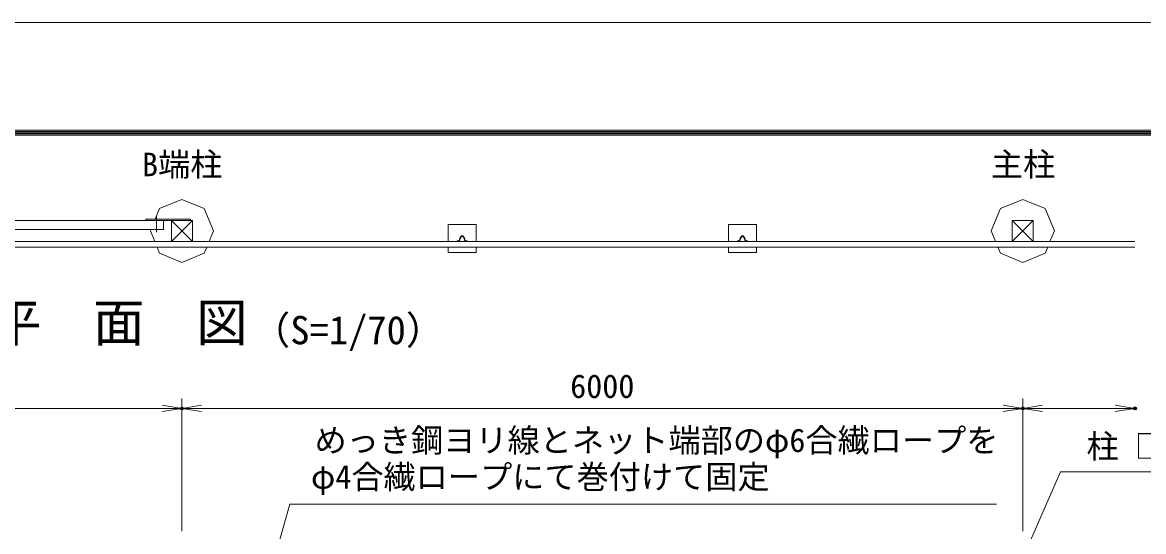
# Model space of a CAD drawing. Units: millimetres at full size; details may follow other scales. Extents: x -14699 to 14701, y -10394 to 10396.
# Drawn here: x -6781 to 1219, y 6760 to 10396 of the extents above; entities that cross this region are included whole.
import ezdxf
from ezdxf.enums import TextEntityAlignment as Align

# ---------------------------------------------------------------- set-up
doc = ezdxf.new("R2010")
doc.units = ezdxf.units.MM
doc.header["$LTSCALE"] = 40
doc.header["$PDMODE"] = 32
doc.header["$PDSIZE"] = 20
doc.linetypes.add('USER1', pattern=[50.8, 31.75, -6.35, 6.35, -6.35])
for name, color, linetype, lineweight in [('0-0_D-STR1', 1, 'Continuous', 18), ('0-1_D-BMK', 2, 'USER1', 13), ('0-2_D-STR3', 3, 'Continuous', 13), ('0-3_D-STR4', 7, 'Continuous', 18), ('0-6_D-STR-DIM', 7, 'Continuous', 13), ('0-7_0', 7, 'Continuous', 18), ('0-9_D-STR-TXT', 7, 'Continuous', 13), ('0-B_D-TTL-TXT', 7, 'Continuous', 13), ('0-C_D-TTL', 7, 'Continuous', 18)]:
    doc.layers.add(name, color=color, linetype=linetype, lineweight=lineweight)
doc.layers.add('0-8_Defpoints', color=253, linetype='Continuous')
doc.styles.add('ＭＳ ゴシック', font='')
doc.styles.get('ＭＳ ゴシック').set_extended_font_data('MS Gothic')

# ---------------------------------------------------------------- blocks, each defined once
blk = doc.blocks.new('_Open')
at = {"layer": '0-7_0'}
blk.add_line((-40, 6.67), (0, 0), dxfattribs=at)
blk.add_lwpolyline([(-40, -6.67), (0, 0), (-40, 0)], dxfattribs=at)

msp = doc.modelspace()

# ---------------------------------------------------------------- linework, layer by layer
at = {"layer": '0-0_D-STR1'}
for p, q in [((-11513.12, 8982.16), (-5773.12, 8982.16)), ((-5773.12, 8982.16), (-5773.12, 8917.16)), ((-5718.12, 8982.16), (-5568.12, 8832.16)), ((-5568.12, 8982.16), (-5718.12, 8832.16)), ((281.88, 8982.16), (431.88, 8832.16)), ((431.88, 8982.16), (281.88, 8832.16)), ((-11513.12, 8917.16), (-5773.12, 8917.16)), ((-11718.12, 8832.16), (1156.88, 8832.16)), ((-3679.62, 8834.16), (-3679.62, 8832.16)), ((-3663.59, 8832.16), (-3679.62, 8832.16)), ((-3667.86, 8835.66), (-3678.12, 8835.66)), ((-3637.55, 8872.16), (-3648.69, 8872.16)), ((-3639.05, 8867.66), (-3646.85, 8867.66)), ((-3622.65, 8832.16), (-3606.62, 8832.16)), ((-3618.37, 8835.66), (-3608.12, 8835.66)), ((-3606.62, 8834.16), (-3606.62, 8832.16)), ((-3606.62, 8834.16), (-3606.62, 8832.16)), ((-1679.62, 8834.16), (-1679.62, 8832.16)), ((-1663.59, 8832.16), (-1679.62, 8832.16)), ((-1667.86, 8835.66), (-1678.12, 8835.66)), ((-1637.55, 8872.16), (-1648.69, 8872.16)), ((-1639.05, 8867.66), (-1646.85, 8867.66)), ((-1622.65, 8832.16), (-1606.62, 8832.16)), ((-1618.37, 8835.66), (-1608.12, 8835.66)), ((-1606.62, 8834.16), (-1606.62, 8832.16)), ((-1606.62, 8834.16), (-1606.62, 8832.16)), ((-11718.12, 8792.16), (1156.88, 8792.16))]:
    msp.add_line(p, q, dxfattribs=at)
for points in [[(-5718.12, 8982.16), (-5718.12, 8832.16), (-5568.12, 8832.16), (-5568.12, 8982.16)], [(281.88, 8982.16), (281.88, 8832.16), (431.88, 8832.16), (431.88, 8982.16)]]:
    msp.add_lwpolyline(points, close=True, dxfattribs=at)
for centre, radius, start, end in [((-3678.12, 8834.16), 1.5, 90, 180), ((-3667.86, 8839.66), 4, 270, 348.8028), ((-3575.16, 8821.31), 90.5, 146.67148, 168.8028), ((-3663.59, 8834.66), 2.5, 270, 351.15527), ((-3578.12, 8821.36), 84, 147.4916, 171.15527), ((-3648.69, 8869.66), 2.5, 90, 146.67148), ((-3646.85, 8865.16), 2.5, 90, 147.4916), ((-3639.39, 8865.16), 2.5, 32.5084, 90), ((-3637.55, 8869.66), 2.5, 33.32852, 90), ((-3708.12, 8821.36), 84, 8.84473, 32.5084), ((-3711.07, 8821.31), 90.5, 11.1972, 33.32852), ((-3622.65, 8834.66), 2.5, 188.84473, 270), ((-3618.37, 8839.66), 4, 191.1972, 270), ((-3608.12, 8834.16), 1.5, 0, 90), ((-1678.12, 8834.16), 1.5, 90, 180), ((-1667.86, 8839.66), 4, 270, 348.8028), ((-1575.16, 8821.31), 90.5, 146.67148, 168.8028), ((-1663.59, 8834.66), 2.5, 270, 351.15527), ((-1578.12, 8821.36), 84, 147.4916, 171.15527), ((-1648.69, 8869.66), 2.5, 90, 146.67148), ((-1646.85, 8865.16), 2.5, 90, 147.4916), ((-1639.39, 8865.16), 2.5, 32.5084, 90), ((-1637.55, 8869.66), 2.5, 33.32852, 90), ((-1708.12, 8821.36), 84, 8.84473, 32.5084), ((-1711.07, 8821.31), 90.5, 11.1972, 33.32852), ((-1622.65, 8834.66), 2.5, 188.84473, 270), ((-1618.37, 8839.66), 4, 191.1972, 270), ((-1608.12, 8834.16), 1.5, 0, 90)]:
    msp.add_arc(centre, radius, start, end, dxfattribs=at)
at = {"layer": '0-1_D-BMK'}
msp.add_line((-5823.12, 8898.66), (-5823.12, 9009.66), dxfattribs=at)
at = {"layer": '0-2_D-STR3'}
for p, q in [((-5580.62, 8991.16), (-5900.62, 8991.16)), ((-5900.62, 8991.16), (-5900.62, 8982.16)), ((-5580.62, 8982.16), (-5900.62, 8982.16)), ((-5580.62, 8991.16), (-5580.62, 8982.16))]:
    msp.add_line(p, q, dxfattribs=at)
at = {"layer": '0-3_D-STR4'}
for p, q in [((-5863.97, 8917.16), (-5868.12, 8907.16)), ((-5868.12, 8907.16), (-5837.05, 8832.16)), ((-3743.12, 8952.16), (-3743.12, 8832.16)), ((-1743.12, 8952.16), (-1743.12, 8832.16))]:
    msp.add_line(p, q, dxfattribs=at)
for points in [[(-5449.18, 8832.16), (-5418.12, 8907.16), (-5484.02, 9066.26), (-5643.12, 9132.16), (-5802.22, 9066.26), (-5833.32, 8991.16)], [(550.82, 8832.16), (581.88, 8907.16), (515.98, 9066.26), (356.88, 9132.16), (197.78, 9066.26), (131.88, 8907.16), (162.95, 8832.16)], [(-3543.12, 8832.16), (-3543.12, 8952.16), (-3743.12, 8952.16)], [(-1543.12, 8832.16), (-1543.12, 8952.16), (-1743.12, 8952.16)], [(-5820.48, 8792.16), (-5802.22, 8748.06), (-5643.12, 8682.16), (-5484.02, 8748.06), (-5465.75, 8792.16)], [(-3743.12, 8792.16), (-3743.12, 8752.16), (-3543.12, 8752.16), (-3543.12, 8792.16)], [(-1743.12, 8792.16), (-1743.12, 8752.16), (-1543.12, 8752.16), (-1543.12, 8792.16)], [(179.52, 8792.16), (197.78, 8748.06), (356.88, 8682.16), (515.98, 8748.06), (534.25, 8792.16)]]:
    msp.add_lwpolyline(points, dxfattribs=at)
at = {"layer": '0-6_D-STR-DIM'}
for p, q in [((-5643.12, 6764.31), (-5643.12, 7710.05)), ((-5643.12, 6764.31), (-5643.12, 7710.05)), ((356.88, 6764.31), (356.88, 7710.05)), ((356.88, 6764.31), (356.88, 7710.05)), ((-11643.12, 7640.05), (-5643.12, 7640.05)), ((-5643.12, 7640.05), (356.88, 7640.05)), ((356.88, 7640.05), (1156.88, 7640.05))]:
    msp.add_line(p, q, dxfattribs=at)
at = {"layer": '0-8_Defpoints'}
for p in [(-5643.12, 7640.05), (356.88, 7640.05), (1156.88, 7640.05)]:
    msp.add_point(p, dxfattribs=at)
at = {"layer": '0-9_D-STR-TXT'}
for points in [[(2617.47, 7187.11), (626.16, 7187.11), (379.57, 6620.38)], [(169.63, 6955.13), (-4872.19, 6955.13), (-4989.39, 6545.24)]]:
    msp.add_lwpolyline(points, dxfattribs=at)
at = {"layer": '0-C_D-TTL', "color": 2}
msp.add_lwpolyline([(-14698.88, 10395.79), (14701.12, 10395.79), (14701.12, -10394.21), (-14698.88, -10394.21)], close=True, dxfattribs=at)
at = {"layer": '0-C_D-TTL'}
for points in [[(-13753.88, 9625.79), (13756.12, 9625.79), (13756.12, -9624.21), (-13753.88, -9624.21)], [(-13745.13, 9617.04), (13747.37, 9617.04), (13747.37, -9615.46), (-13745.13, -9615.46)], [(-13736.38, 9608.29), (13738.62, 9608.29), (13738.62, -9606.71), (-13736.38, -9606.71)], [(-13727.63, 9599.54), (13729.87, 9599.54), (13729.87, -9597.96), (-13727.63, -9597.96)], [(-13718.88, 9590.79), (13721.12, 9590.79), (13721.12, -9589.21), (-13718.88, -9589.21)]]:
    msp.add_lwpolyline(points, close=True, dxfattribs=at)

# ---------------------------------------------------------------- block references
at = {"layer": '0-6_D-STR-DIM', "xscale": 3.5, "yscale": 3.5}
for p in [(-5643.12, 7640.05), (356.88, 7640.05), (1156.88, 7640.05)]:
    msp.add_blockref('_Open', p, dxfattribs=at)
at = {"layer": '0-6_D-STR-DIM', "xscale": 3.5, "yscale": 3.5, "rotation": 180}
for p in [(-5643.12, 7640.05), (356.88, 7640.05)]:
    msp.add_blockref('_Open', p, dxfattribs=at)

# ---------------------------------------------------------------- texts
at = {"layer": '0-6_D-STR-DIM', "style": 'ＭＳ ゴシック'}
msp.add_text('6000', height=168.3, dxfattribs=at).set_placement((-2872.44, 7663.67), align=Align.BOTTOM_LEFT)
at = {"layer": '0-9_D-STR-TXT', "style": 'ＭＳ ゴシック'}
for s, p in [('B端柱', (-5927.38, 9247.05)), ('主柱', (129.47, 9247.5)), ('めっき鋼ヨリ線とネット端部のφ6合繊ロープを', (-4696.62, 7277.47)), ('柱 □150x150x4.5', (811.5, 7234.71)), ('φ4合繊ロープにて巻付けて固定', (-4722.38, 7016.5))]:
    msp.add_text(s, height=168.3, dxfattribs=at).set_placement(p, align=Align.BOTTOM_LEFT)
at = {"layer": '0-B_D-TTL-TXT', "style": 'ＭＳ ゴシック'}
for s, height, p in [('平\u3000面\u3000図', 269.5, (-7011.51, 8036.98)), ('（S=1/70）', 202.1, (-5145.41, 8037.14))]:
    msp.add_text(s, height=height, dxfattribs=at).set_placement(p, align=Align.BOTTOM_LEFT)

doc.saveas('drawing.dxf')
